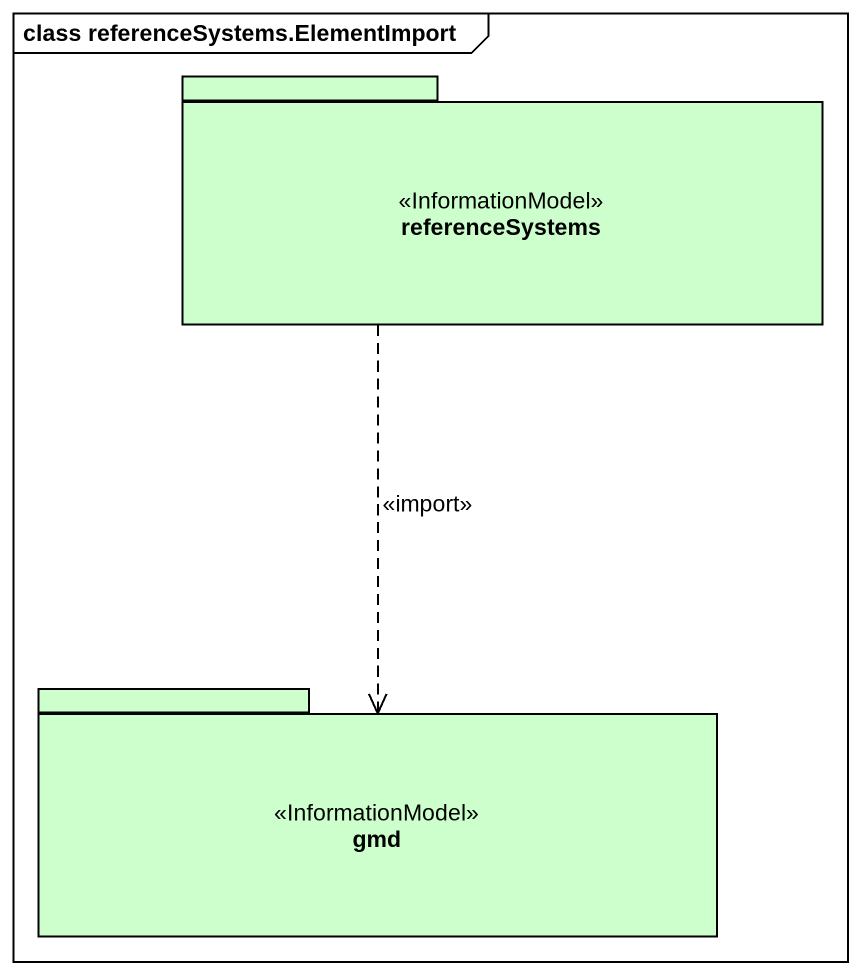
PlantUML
@startuml
mainframe class referenceSystems.ElementImport
package referenceSystems <<InformationModel>> #CCFFCC {
}
package gmd <<InformationModel>> #CCFFCC {
}
referenceSystems ..> gmd : <<import>>
@enduml
